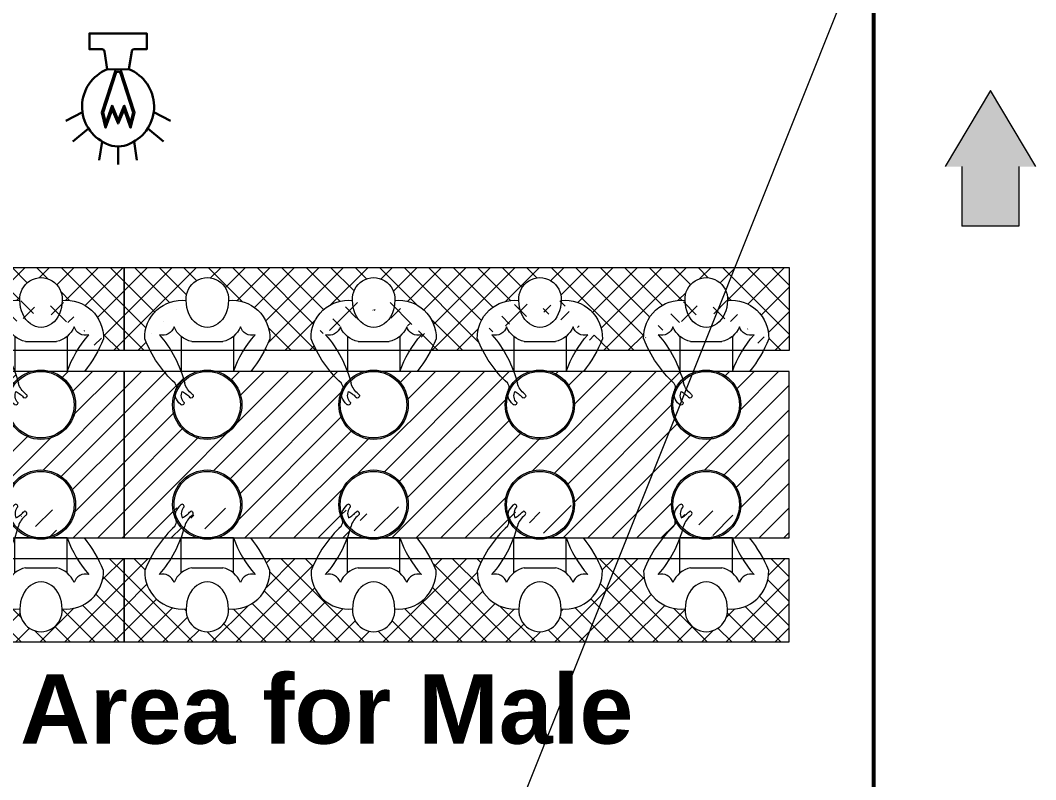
# Model space of a CAD drawing. Header units: inches. Extents: x -250485 to 735580, y -140410 to 288049.
# Drawn here: x 45566.1 to 45712.6, y 21509.1 to 21618.6 of the extents above; entities that cross this region are included whole.
import ezdxf

# ---------------------------------------------------------------- set-up
doc = ezdxf.new("R2010")
doc.units = ezdxf.units.IN
doc.header["$MEASUREMENT"] = 0
doc.header["$PDMODE"] = 35
doc.layers.get('0').update_dxf_attribs({"lineweight": 0})
doc.layers.get('Defpoints').update_dxf_attribs({"lineweight": 0})
for name, color, linetype, lineweight in [('Dim. Road', 7, 'Continuous', 0), ('Emergency Light', 251, 'Continuous', 15), ('evacuation plan', 162, 'Continuous', 13), ('Layer1', 134, 'Continuous', 0), ('MAN', 215, 'Continuous', 0), ('Table', 244, 'Continuous', 0), ('Text', 7, 'Continuous', 0), ('wall', 7, 'Continuous', 0)]:
    doc.layers.add(name, color=color, linetype=linetype, lineweight=lineweight)
doc.styles.add('REG', font='times.ttf')
doc.styles.get("Standard").update_dxf_attribs({"font": 'arialbd.ttf', "height": 24})
doc.dimstyles.new('Dim-Pres', dxfattribs={"dimtxt": 5.5, "dimasz": 2, "dimexe": 1.5, "dimexo": 1.5, "dimgap": 1, "dimtad": 3, "dimdec": 0, "dimzin": 3, "dimdsep": 46, "dimlunit": 4, "dimtxsty": 'REG', "dimblk": 'point', "dimcen": 2, "dimclrd": 256, "dimclre": 256, "dimclrt": 7, "dimadec": 0, "dimazin": 0, "dimtfac": 0.75, "dimtdec": 0, "dimtmove": 1, "dimatfit": 3, "dimldrblk": 'point', "dimfxl": 0, "dimtolj": 1, "dimtzin": 0, "dimlwd": -1, "dimlwe": -1, "dimarcsym": 1})

# ---------------------------------------------------------------- blocks, each defined once
blk = doc.blocks.new('A$C09397776')
at = {"layer": 'Dim. Road'}
h = blk.add_hatch(dxfattribs=at)
h.set_pattern_fill('ANSI37', color=256, scale=20, style=0)
h.set_pattern_definition([(315, (-26359.04783966094, -17857.67955498254), (-1.767766952966368, -1.767766952966368), []), (225, (-26359.04783966094, -17857.67955498254), (-1.767766952966368, 1.767766952966368), [])])
edge = h.paths.add_edge_path()
edge.add_ellipse((-15.61941888958608, 43.86728897911961), major_axis=(-3.824465016097743, -3.824465016097743), ratio=0.9999999999986215, start_angle=219.0824386951599, end_angle=316.9644912572138)
edge.add_ellipse((-4.798922951860731, 50.06321535939786), major_axis=(12.32887152460546, -12.32887152460546), ratio=0.9999999999997912, start_angle=246.4687264487281, end_angle=252.5456693068054)
edge.add_line((-20.25811776298724, 41.99999999999636), (-27.7754511202329, 41.99999999999636))
edge.add_ellipse((-43.23464593135212, 50.06321535939786), major_axis=(-12.32887152461352, -12.32887152461352), ratio=0.9999999999990136, start_angle=107.4543306931802, end_angle=113.5312735512598)
edge.add_ellipse((-32.38058111040664, 43.86728897911961), major_axis=(3.824465016097614, -3.824465016097614), ratio=0.9999999999989444, start_angle=43.03550874277702, end_angle=141.2748355398732)
edge.add_ellipse((-36.01663316393024, 49.47389356864732), major_axis=(2.159226453881532, -2.159226453881534), ratio=0.9999999999917561, start_angle=40.67287791700416, end_angle=229.2597297158363)
edge.add_ellipse((-39.61941888958609, 43.86728897911961), major_axis=(-3.824465016097743, -3.824465016097743), ratio=0.9999999999986215, start_angle=219.0824386951599, end_angle=316.9644912572138)
edge.add_ellipse((-28.79892295186073, 50.06321535939786), major_axis=(12.32887152460546, -12.32887152460546), ratio=0.9999999999997912, start_angle=246.4687264487281, end_angle=252.5456693068054)
edge.add_line((-44.25811776298724, 42), (-51.77545112022563, 42))
edge.add_ellipse((-67.23464593135213, 50.06321535939786), major_axis=(-12.32887152461352, -12.32887152461352), ratio=0.9999999999990136, start_angle=107.4543306931802, end_angle=113.5312735512598)
edge.add_ellipse((-56.38058111040664, 43.86728897911961), major_axis=(3.824465016097614, -3.824465016097614), ratio=0.9999999999989444, start_angle=43.03550874277702, end_angle=141.2748355398732)
edge.add_ellipse((-60.01663316393024, 49.47389356864732), major_axis=(2.159226453881532, -2.159226453881534), ratio=0.9999999999917561, start_angle=40.67287791700416, end_angle=229.2597297158363)
edge.add_ellipse((-63.61941888958606, 43.86728897911961), major_axis=(-3.824465016097743, -3.824465016097743), ratio=0.9999999999986215, start_angle=219.0824386951599, end_angle=316.9644912572138)
edge.add_ellipse((-52.79892295186072, 50.06321535939786), major_axis=(12.32887152460546, -12.32887152460546), ratio=0.9999999999997912, start_angle=246.4687264487281, end_angle=252.5456693068054)
edge.add_line((-68.2581177629836, 42), (-75.77545112022563, 42.00000000000364))
edge.add_ellipse((-91.23464593135213, 50.06321535939786), major_axis=(-12.32887152461352, -12.32887152461352), ratio=0.9999999999990136, start_angle=107.4543306931802, end_angle=113.5312735512598)
edge.add_ellipse((-80.38058111040664, 43.86728897911961), major_axis=(3.824465016097614, -3.824465016097614), ratio=0.9999999999989444, start_angle=43.03550874277702, end_angle=141.2748355398732)
edge.add_ellipse((-84.01663316393024, 49.47389356864732), major_axis=(2.159226453881532, -2.159226453881534), ratio=0.9999999999917561, start_angle=40.67287791700416, end_angle=229.2597297158363)
edge.add_ellipse((-87.61941888958609, 43.86728897911961), major_axis=(-3.824465016097743, -3.824465016097743), ratio=0.9999999999986215, start_angle=219.0824386951599, end_angle=316.9644912572138)
edge.add_ellipse((-76.79892295186073, 50.06321535939786), major_axis=(12.32887152460546, -12.32887152460546), ratio=0.9999999999997912, start_angle=246.4687264487281, end_angle=252.5456693068054)
edge.add_line((-92.25811776298359, 41.99999999999636), (-96, 42))
edge.add_line((-96, 42), (-96, 54))
edge.add_line((-96, 54), (0, 54))
edge.add_line((0, 54), (0, 42))
edge.add_line((0, 42), (-3.775451120229263, 42))
edge.add_ellipse((-19.23464593135213, 50.06321535939786), major_axis=(-12.32887152461352, -12.32887152461352), ratio=0.9999999999990136, start_angle=107.4543306931802, end_angle=113.5312735512598)
edge.add_ellipse((-8.380581110406638, 43.86728897911961), major_axis=(3.824465016097614, -3.824465016097614), ratio=0.9999999999989444, start_angle=43.03550874277702, end_angle=141.2748355398732)
edge.add_ellipse((-12.01663316393023, 49.47389356864732), major_axis=(2.159226453881532, -2.159226453881534), ratio=0.9999999999917561, start_angle=40.67287791700416, end_angle=229.2597297158363)
h = blk.add_hatch(dxfattribs=at)
h.set_pattern_fill('ANSI31', color=256, scale=20, style=0)
h.set_pattern_definition([(45, (-26359.04783966094, 17911.67955498254), (-1.767766952966368, 1.767766952966368), [])])
edge = h.paths.add_edge_path()
edge.add_arc((-36, 19.79418355154848), 4.794183551552123, -45.844183155410576, 4.348521542851813e-11, ccw=False)
edge.add_ellipse((-16.1398531349223, 20.95448711443896), major_axis=(-12.12609851485918, 12.12609851485918), ratio=0.9999999999986376, start_angle=60.55908460781412, end_angle=65.31754463694847)
edge.add_line((-32.2217875206661, 15.00000000000364), (-12, 15))
edge.add_arc((-12, 19.79418355155212), 4.794183551552123, 180, 270, ccw=False)
edge.add_arc((-12, 19.79418355155212), 4.794183551552123, 0, 180, ccw=False)
edge.add_arc((-12, 19.79418355154848), 4.794183551552123, -45.844183155410576, 4.348521542851813e-11, ccw=False)
edge.add_ellipse((7.860146865077696, 20.95448711443896), major_axis=(-12.12609851485918, 12.12609851485918), ratio=0.9999999999986376, start_angle=60.55908460781412, end_angle=65.31754463694847)
edge.add_line((-8.221787520666112, 15), (3.637978807091713e-12, 15))
edge.add_line((3.638e-12, 15), (0, 39))
edge.add_line((0, 39), (-8.221787520666112, 39))
edge.add_ellipse((7.860146865077696, 33.04551288556104), major_axis=(-12.12609851485918, -12.12609851485918), ratio=0.9999999999986376, start_angle=294.6824553630515, end_angle=298.6651490884914)
edge.add_arc((-12.00000000000364, 34.20581644845152), 5, 26.880474527127603, 47.101955678869786, ccw=False)
edge.add_ellipse((-6.496668456620682, 36.64882565799781), major_axis=(-0.7438983915988749, -0.7438983915988749), ratio=0.9999999999988024, start_angle=276.8864055725563, end_angle=321.7483321821769)
edge.add_ellipse((-9.267025563920466, 35.77560678690498), major_axis=(1.330345823937539, -1.330345823937539), ratio=0.9999999999972016, start_angle=61.27693460762458, end_angle=68.4798283636012, ccw=False)
edge.add_ellipse((-9.267025563920466, 35.77560678690498), major_axis=(1.330345823937539, -1.330345823937539), ratio=0.9999999999972016, start_angle=38.19428221332671, end_angle=61.27693460762455)
edge.add_arc((-12, 34.20581644844424), 5, 4.172306944383308e-11, 24.798073079931385, ccw=False)
edge.add_arc((-12, 34.20581644844788), 5, -180, 0, ccw=False)
edge.add_arc((-12, 34.20581644844788), 5, 106.496575116943, 180, ccw=False)
edge.add_line((-13.41979015140532, 39), (-15.77821247933389, 39))
edge.add_line((-15.77821247933389, 39), (-32.22178752066247, 38.99999999999636))
edge.add_ellipse((-16.1398531349223, 33.04551288556104), major_axis=(-12.12609851485918, -12.12609851485918), ratio=0.9999999999986376, start_angle=294.6824553630515, end_angle=298.6651490884914)
edge.add_arc((-36.00000000000364, 34.20581644845152), 5, 26.880474527127603, 47.101955678869786, ccw=False)
edge.add_ellipse((-30.49666845662069, 36.64882565799781), major_axis=(-0.7438983915988749, -0.7438983915988749), ratio=0.9999999999988024, start_angle=276.8864055725563, end_angle=321.7483321821769)
edge.add_ellipse((-33.26702556392047, 35.77560678690498), major_axis=(1.330345823937539, -1.330345823937539), ratio=0.9999999999972016, start_angle=61.27693460762458, end_angle=68.4798283636012, ccw=False)
edge.add_ellipse((-33.26702556392047, 35.77560678690498), major_axis=(1.330345823937539, -1.330345823937539), ratio=0.9999999999972016, start_angle=38.19428221332671, end_angle=61.27693460762455)
edge.add_arc((-36, 34.2058164484406), 5, 8.338929546880536e-11, 24.79807308034202, ccw=False)
edge.add_arc((-36, 34.20581644844788), 5, -180, 0, ccw=False)
edge.add_arc((-36, 34.20581644844788), 5, 106.496575116943, 180, ccw=False)
edge.add_line((-37.41979015140532, 39), (-39.7782124793339, 39))
edge.add_line((-39.7782124793339, 39), (-56.22178752066611, 39))
edge.add_ellipse((-40.1398531349223, 33.04551288556104), major_axis=(-12.12609851485918, -12.12609851485918), ratio=0.9999999999986376, start_angle=294.6824553630515, end_angle=298.6651490884914)
edge.add_arc((-60.00000000000365, 34.20581644845152), 5, 26.880474527127603, 47.101955678869786, ccw=False)
edge.add_ellipse((-54.49666845662068, 36.64882565799781), major_axis=(-0.7438983915988749, -0.7438983915988749), ratio=0.9999999999988024, start_angle=276.8864055725563, end_angle=321.7483321821769)
edge.add_ellipse((-57.26702556392047, 35.77560678690498), major_axis=(1.330345823937539, -1.330345823937539), ratio=0.9999999999972016, start_angle=61.27693460762458, end_angle=68.4798283636012, ccw=False)
edge.add_ellipse((-57.26702556392047, 35.77560678690498), major_axis=(1.330345823937539, -1.330345823937539), ratio=0.9999999999972016, start_angle=38.19428221332671, end_angle=61.27693460762455)
edge.add_arc((-60, 34.20581644844424), 5, 4.172306944383308e-11, 24.798073079745222, ccw=False)
edge.add_arc((-60, 34.20581644844788), 5, -180, 0, ccw=False)
edge.add_arc((-60, 34.20581644844788), 5, 106.496575116943, 180, ccw=False)
edge.add_line((-61.41979015140532, 39), (-63.77821247933389, 39))
edge.add_line((-63.77821247933389, 39), (-80.22178752066976, 39))
edge.add_ellipse((-64.13985313492229, 33.04551288556104), major_axis=(-12.12609851485918, -12.12609851485918), ratio=0.9999999999986376, start_angle=294.6824553630515, end_angle=298.6651490884914)
edge.add_arc((-84.00000000000364, 34.20581644845152), 5, 26.880474527127603, 47.101955678869786, ccw=False)
edge.add_ellipse((-78.49666845662068, 36.64882565799781), major_axis=(-0.7438983915988749, -0.7438983915988749), ratio=0.9999999999988024, start_angle=276.8864055725563, end_angle=321.7483321821769)
edge.add_ellipse((-81.26702556392046, 35.77560678690498), major_axis=(1.330345823937539, -1.330345823937539), ratio=0.9999999999972016, start_angle=61.27693460762458, end_angle=68.4798283636012, ccw=False)
edge.add_ellipse((-81.26702556392046, 35.77560678690498), major_axis=(1.330345823937539, -1.330345823937539), ratio=0.9999999999972016, start_angle=38.19428221332671, end_angle=61.27693460762455)
edge.add_arc((-84, 34.20581644845152), 5, -4.172306944383308e-11, 24.798073079893527, ccw=False)
edge.add_arc((-84, 34.20581644844788), 5, -180, 0, ccw=False)
edge.add_arc((-84, 34.20581644844788), 5, 106.496575116943, 180, ccw=False)
edge.add_line((-85.41979015140531, 39), (-87.77821247933387, 39))
edge.add_line((-87.77821247933387, 39), (-95.99999999999636, 39))
edge.add_line((-95.99999999999636, 39), (-95.99999999999636, 15))
edge.add_line((-95.99999999999636, 15), (-84, 15))
edge.add_arc((-84, 19.79418355155212), 4.794183551552123, 180, 270, ccw=False)
edge.add_arc((-84, 19.79418355155212), 4.794183551552123, 0, 180, ccw=False)
edge.add_arc((-84, 19.79418355154848), 4.794183551552123, -45.844183155410576, 4.348521542851813e-11, ccw=False)
edge.add_ellipse((-64.13985313492229, 20.95448711443896), major_axis=(-12.12609851485918, 12.12609851485918), ratio=0.9999999999986376, start_angle=60.55908460781412, end_angle=65.31754463694847)
edge.add_line((-80.22178752066611, 15), (-60, 15))
edge.add_arc((-60, 19.79418355155212), 4.794183551552123, 180, 270, ccw=False)
edge.add_arc((-60, 19.79418355155212), 4.794183551552123, 0, 180, ccw=False)
edge.add_arc((-60, 19.79418355154848), 4.794183551552123, -45.844183155410576, 4.348521542851813e-11, ccw=False)
edge.add_ellipse((-40.1398531349223, 20.95448711443896), major_axis=(-12.12609851485918, 12.12609851485918), ratio=0.9999999999986376, start_angle=60.55908460781412, end_angle=65.31754463694847)
edge.add_line((-56.22178752066611, 15), (-36, 15))
edge.add_arc((-36, 19.79418355155212), 4.794183551552123, 180, 270, ccw=False)
edge.add_arc((-36, 19.79418355155212), 4.794183551552123, 0, 180, ccw=False)
h = blk.add_hatch(color=256, dxfattribs=at)
edge = h.paths.add_edge_path(flags=16)
edge.add_arc((-84, 34.20581644844788), 4.794183551552123, 0, 360)
edge = h.paths.add_edge_path()
edge.add_arc((-84, 34.20581644844788), 5, 0, 360)
h = blk.add_hatch(color=256, dxfattribs=at)
edge = h.paths.add_edge_path(flags=16)
edge.add_arc((-60, 34.20581644844788), 4.794183551552123, 0, 360)
edge = h.paths.add_edge_path()
edge.add_arc((-60, 34.20581644844788), 5, 0, 360)
h = blk.add_hatch(color=256, dxfattribs=at)
edge = h.paths.add_edge_path(flags=16)
edge.add_arc((-36, 34.20581644844788), 4.794183551552123, 0, 360)
edge = h.paths.add_edge_path()
edge.add_arc((-36, 34.20581644844788), 5, 0, 360)
h = blk.add_hatch(color=256, dxfattribs=at)
edge = h.paths.add_edge_path(flags=16)
edge.add_arc((-12, 34.20581644844788), 4.794183551552123, 0, 360)
edge = h.paths.add_edge_path()
edge.add_arc((-12, 34.20581644844788), 5, 0, 360)
h = blk.add_hatch(color=256, dxfattribs=at)
edge = h.paths.add_edge_path(flags=16)
edge.add_arc((-84, 19.79418355155212), 4.794183551552123, 0, 360)
edge = h.paths.add_edge_path()
edge.add_arc((-84, 19.79418355155212), 5, 0, 360)
h = blk.add_hatch(color=256, dxfattribs=at)
edge = h.paths.add_edge_path(flags=16)
edge.add_arc((-60, 19.79418355155212), 4.794183551552123, 0, 360)
edge = h.paths.add_edge_path()
edge.add_arc((-60, 19.79418355155212), 5, 0, 360)
h = blk.add_hatch(color=256, dxfattribs=at)
edge = h.paths.add_edge_path(flags=16)
edge.add_arc((-36, 19.79418355155212), 4.794183551552123, 0, 360)
edge = h.paths.add_edge_path()
edge.add_arc((-36, 19.79418355155212), 5, 0, 360)
h = blk.add_hatch(color=256, dxfattribs=at)
edge = h.paths.add_edge_path(flags=16)
edge.add_arc((-12, 19.79418355155212), 4.794183551552123, 0, 360)
edge = h.paths.add_edge_path()
edge.add_arc((-12, 19.79418355155212), 5, 0, 360)
h = blk.add_hatch(dxfattribs=at)
h.set_pattern_fill('ANSI37', color=256, scale=20, style=0)
h.set_pattern_definition([(45, (-26359.04783966094, 17911.67955498254), (-1.767766952966368, 1.767766952966368), []), (135, (-26359.04783966094, 17911.67955498254), (-1.767766952966368, -1.767766952966368), [])])
edge = h.paths.add_edge_path()
edge.add_ellipse((-15.61941888958608, 10.13271102088038), major_axis=(-3.824465016097743, 3.824465016097743), ratio=0.9999999999986215, start_angle=43.03550874278619, end_angle=140.9175613048401, ccw=False)
edge.add_ellipse((-4.798922951860731, 3.936784640602127), major_axis=(12.32887152460546, 12.32887152460546), ratio=0.9999999999997912, start_angle=107.4543306931946, end_angle=113.53127355127191, ccw=False)
edge.add_line((-20.25811776298724, 12.00000000000364), (-27.7754511202329, 12.00000000000364))
edge.add_ellipse((-43.23464593135212, 3.936784640602127), major_axis=(-12.32887152461352, 12.32887152461352), ratio=0.9999999999990136, start_angle=246.4687264487402, end_angle=252.5456693068198, ccw=False)
edge.add_ellipse((-32.38058111040664, 10.13271102088038), major_axis=(3.824465016097614, 3.824465016097614), ratio=0.9999999999989444, start_angle=218.7251644601268, end_angle=316.96449125722296, ccw=False)
edge.add_ellipse((-36.01663316393024, 4.526106431352672), major_axis=(2.159226453881532, 2.159226453881534), ratio=0.9999999999917561, start_angle=130.7402702841637, end_angle=319.32712208299586, ccw=False)
edge.add_ellipse((-39.61941888958609, 10.13271102088038), major_axis=(-3.824465016097743, 3.824465016097743), ratio=0.9999999999986215, start_angle=43.03550874278619, end_angle=140.9175613048401, ccw=False)
edge.add_ellipse((-28.79892295186073, 3.936784640602127), major_axis=(12.32887152460546, 12.32887152460546), ratio=0.9999999999997912, start_angle=107.4543306931946, end_angle=113.53127355127191, ccw=False)
edge.add_line((-44.25811776298724, 12), (-51.77545112022563, 12))
edge.add_ellipse((-67.23464593135213, 3.936784640602127), major_axis=(-12.32887152461352, 12.32887152461352), ratio=0.9999999999990136, start_angle=246.4687264487402, end_angle=252.5456693068198, ccw=False)
edge.add_ellipse((-56.38058111040664, 10.13271102088038), major_axis=(3.824465016097614, 3.824465016097614), ratio=0.9999999999989444, start_angle=218.7251644601268, end_angle=316.96449125722296, ccw=False)
edge.add_ellipse((-60.01663316393024, 4.526106431352672), major_axis=(2.159226453881532, 2.159226453881534), ratio=0.9999999999917561, start_angle=130.7402702841637, end_angle=319.32712208299586, ccw=False)
edge.add_ellipse((-63.61941888958606, 10.13271102088038), major_axis=(-3.824465016097743, 3.824465016097743), ratio=0.9999999999986215, start_angle=43.03550874278619, end_angle=140.9175613048401, ccw=False)
edge.add_ellipse((-52.79892295186072, 3.936784640602127), major_axis=(12.32887152460546, 12.32887152460546), ratio=0.9999999999997912, start_angle=107.4543306931946, end_angle=113.53127355127191, ccw=False)
edge.add_line((-68.2581177629836, 12), (-75.77545112022563, 11.99999999999636))
edge.add_ellipse((-91.23464593135213, 3.936784640602127), major_axis=(-12.32887152461352, 12.32887152461352), ratio=0.9999999999990136, start_angle=246.4687264487402, end_angle=252.5456693068198, ccw=False)
edge.add_ellipse((-80.38058111040664, 10.13271102088038), major_axis=(3.824465016097614, 3.824465016097614), ratio=0.9999999999989444, start_angle=218.7251644601268, end_angle=316.96449125722296, ccw=False)
edge.add_ellipse((-84.01663316393024, 4.526106431352672), major_axis=(2.159226453881532, 2.159226453881534), ratio=0.9999999999917561, start_angle=130.7402702841637, end_angle=319.32712208299586, ccw=False)
edge.add_ellipse((-87.61941888958609, 10.13271102088038), major_axis=(-3.824465016097743, 3.824465016097743), ratio=0.9999999999986215, start_angle=43.03550874278619, end_angle=140.9175613048401, ccw=False)
edge.add_ellipse((-76.79892295186073, 3.936784640602127), major_axis=(12.32887152460546, 12.32887152460546), ratio=0.9999999999997912, start_angle=107.4543306931946, end_angle=113.53127355127191, ccw=False)
edge.add_line((-92.25811776298359, 12.00000000000364), (-96, 12))
edge.add_line((-96, 12), (-96, 0))
edge.add_line((-96, 0), (0, 0))
edge.add_line((0, 0), (0, 12))
edge.add_line((0, 12), (-3.775451120229263, 12))
edge.add_ellipse((-19.23464593135213, 3.936784640602127), major_axis=(-12.32887152461352, 12.32887152461352), ratio=0.9999999999990136, start_angle=246.4687264487402, end_angle=252.5456693068198, ccw=False)
edge.add_ellipse((-8.380581110406638, 10.13271102088038), major_axis=(3.824465016097614, 3.824465016097614), ratio=0.9999999999989444, start_angle=218.7251644601268, end_angle=316.96449125722296, ccw=False)
edge.add_ellipse((-12.01663316393023, 4.526106431352672), major_axis=(2.159226453881532, 2.159226453881534), ratio=0.9999999999917561, start_angle=130.7402702841637, end_angle=319.32712208299586, ccw=False)
for centre, radius in [((-84, 34.20581644844788), 5), ((-84, 34.20581644844788), 4.794183551552123), ((-60, 34.20581644844788), 5), ((-60, 34.20581644844788), 4.794183551552123), ((-36, 34.20581644844788), 5), ((-36, 34.20581644844788), 4.794183551552123), ((-12, 34.20581644844788), 5), ((-12, 34.20581644844788), 4.794183551552123), ((-84, 19.79418355155212), 5), ((-84, 19.79418355155212), 4.794183551552123), ((-60, 19.79418355155212), 5), ((-60, 19.79418355155212), 4.794183551552123), ((-36, 19.79418355155212), 5), ((-36, 19.79418355155212), 4.794183551552123), ((-12, 19.79418355155212), 5), ((-12, 19.79418355155212), 4.794183551552123)]:
    blk.add_circle(centre, radius, dxfattribs=at)
at = {"layer": 'MAN'}
for p, q in [((-87.77821247933387, 44.05974658159538), (-87.77821247933387, 39)), ((-80.22178752066611, 44.05974658159538), (-80.22178752066611, 39)), ((-63.77821247933389, 44.05974658159538), (-63.77821247933389, 39)), ((-56.22178752066611, 44.05974658159538), (-56.22178752066611, 39)), ((-39.7782124793339, 44.05974658159538), (-39.7782124793339, 39)), ((-32.2217875206661, 44.05974658159538), (-32.2217875206661, 39)), ((-15.77821247933389, 44.05974658159538), (-15.77821247933389, 39)), ((-8.221787520666112, 44.05974658159538), (-8.221787520666112, 39)), ((-81.75959284828058, 43.30194720692086), (-86.24040715171942, 43.30194720692086)), ((-57.75959284828059, 43.30194720692086), (-62.24040715171941, 43.30194720692086)), ((-33.75959284828059, 43.30194720692086), (-38.24040715171941, 43.30194720692086)), ((-9.75959284828059, 43.30194720692086), (-14.24040715171941, 43.30194720692086)), ((-87.77821247933387, 39), (-80.22178752066611, 39)), ((-63.77821247933389, 39), (-56.22178752066611, 39)), ((-39.7782124793339, 39), (-32.2217875206661, 39)), ((-15.77821247933389, 39), (-8.221787520666112, 39)), ((-87.77821247933387, 15), (-80.22178752066611, 15)), ((-87.77821247933387, 9.940253418404607), (-87.77821247933387, 15)), ((-80.22178752066611, 9.940253418404607), (-80.22178752066611, 15)), ((-63.77821247933389, 15), (-56.22178752066611, 15)), ((-63.77821247933389, 9.940253418404607), (-63.77821247933389, 15)), ((-56.22178752066611, 9.940253418404607), (-56.22178752066611, 15)), ((-39.7782124793339, 15), (-32.2217875206661, 15)), ((-39.7782124793339, 9.940253418404607), (-39.7782124793339, 15)), ((-32.2217875206661, 9.940253418404607), (-32.2217875206661, 15)), ((-15.77821247933389, 15), (-8.221787520666112, 15)), ((-15.77821247933389, 9.940253418404607), (-15.77821247933389, 15)), ((-8.221787520666112, 9.940253418404607), (-8.221787520666112, 15)), ((-81.75959284828058, 10.69805279307911), (-86.24040715171942, 10.69805279307911)), ((-57.75959284828059, 10.69805279307911), (-62.24040715171941, 10.69805279307911)), ((-33.75959284828059, 10.69805279307911), (-38.24040715171941, 10.69805279307911)), ((-9.75959284828059, 10.69805279307911), (-14.24040715171941, 10.69805279307911))]:
    blk.add_line(p, q, dxfattribs=at)
for centre, major_axis, ratio, start_param, end_param in [((-84.01663316393024, 49.47389356864732), (2.15922645388153, -2.159226453881533), 0.9999999999917561, 0.7098756359134156, 4.00133712577363), ((-60.01663316393024, 49.47389356864732), (2.15922645388153, -2.159226453881533), 0.9999999999917561, 0.7098756359134156, 4.00133712577363), ((-36.01663316393024, 49.47389356864732), (2.15922645388153, -2.159226453881533), 0.9999999999917561, 0.7098756359134156, 4.00133712577363), ((-12.01663316393023, 49.47389356864732), (2.15922645388153, -2.159226453881533), 0.9999999999917561, 0.7098756359134156, 4.00133712577363), ((-87.61941888958609, 43.86728897911961), (-3.824465016097741, -3.824465016097741), 0.9999999999986215, 3.82370988852917, 5.532073984347159), ((-84.01678444161006, 49.19978755310149), (-2.460781e-10, -3.839603214756357), 0.7931162535893208, 4.700072118910248, 7.865365617337269), ((-80.38058111040664, 43.86728897911961), (3.824465016097614, -3.824465016097614), 0.9999999999989444, 0.7511113228322648, 2.465711030384287), ((-63.61941888958606, 43.86728897911961), (-3.824465016097741, -3.824465016097741), 0.9999999999986215, 3.82370988852917, 5.532073984347159), ((-60.01678444161007, 49.19978755310149), (-2.460781e-10, -3.839603214756357), 0.7931162535893208, 4.700072118910248, 7.865365617337269), ((-56.38058111040664, 43.86728897911961), (3.824465016097614, -3.824465016097614), 0.9999999999989444, 0.7511113228322648, 2.465711030384287), ((-39.61941888958609, 43.86728897911961), (-3.824465016097741, -3.824465016097741), 0.9999999999986215, 3.82370988852917, 5.532073984347159), ((-36.01678444161007, 49.19978755310149), (-2.460781e-10, -3.839603214756357), 0.7931162535893208, 4.700072118910248, 7.865365617337269), ((-32.38058111040664, 43.86728897911961), (3.824465016097614, -3.824465016097614), 0.9999999999989444, 0.7511113228322648, 2.465711030384287), ((-15.61941888958608, 43.86728897911961), (-3.824465016097741, -3.824465016097741), 0.9999999999986215, 3.82370988852917, 5.532073984347159), ((-12.01678444161007, 49.19978755310149), (-2.460781e-10, -3.839603214756357), 0.7931162535893208, 4.700072118910248, 7.865365617337269), ((-8.380581110406638, 43.86728897911961), (3.824465016097614, -3.824465016097614), 0.9999999999989444, 0.7511113228322648, 2.465711030384287), ((-90.43831999483885, 45.94099681316585), (1.216868306365284, -1.216868306365284), 0.99999999999584, -1.062111035292164, 0.4917908428321436), ((-85.46401368719306, 46.81672256047749), (2.545234036165962, -2.545234036165965), 0.999999999999228, 4.318577236473752, 5.28038408717659), ((-82.53598631280694, 46.81672256047749), (-2.545234036170148, -2.545234036170147), 0.999999999998359, 1.00280122000317, 1.964608070705908), ((-77.5616800051612, 45.94099681316585), (-1.216868306366321, -1.21686830636632), 0.9999999999941036, 5.791394464346718, 7.345296342472488), ((-66.43831999483882, 45.94099681316585), (1.216868306365284, -1.216868306365284), 0.99999999999584, -1.062111035292164, 0.4917908428321436), ((-61.46401368719306, 46.81672256047749), (2.545234036165962, -2.545234036165965), 0.999999999999228, 4.318577236473752, 5.28038408717659), ((-58.53598631280693, 46.81672256047749), (-2.545234036170148, -2.545234036170147), 0.999999999998359, 1.00280122000317, 1.964608070705908), ((-53.56168000516118, 45.94099681316585), (-1.216868306366321, -1.21686830636632), 0.9999999999941036, 5.791394464346718, 7.345296342472488), ((-42.43831999483882, 45.94099681316585), (1.216868306365284, -1.216868306365284), 0.99999999999584, -1.062111035292164, 0.4917908428321436), ((-37.46401368719308, 46.81672256047749), (2.545234036165962, -2.545234036165965), 0.999999999999228, 4.318577236473752, 5.28038408717659), ((-34.53598631280693, 46.81672256047749), (-2.545234036170148, -2.545234036170147), 0.999999999998359, 1.00280122000317, 1.964608070705908), ((-29.56168000516118, 45.94099681316585), (-1.216868306366321, -1.21686830636632), 0.9999999999941036, 5.791394464346718, 7.345296342472488), ((-18.43831999483882, 45.94099681316585), (1.216868306365284, -1.216868306365284), 0.99999999999584, -1.062111035292164, 0.4917908428321436), ((-13.46401368719307, 46.81672256047749), (2.545234036165962, -2.545234036165965), 0.999999999999228, 4.318577236473752, 5.28038408717659), ((-10.53598631280692, 46.81672256047749), (-2.545234036170148, -2.545234036170147), 0.999999999998359, 1.00280122000317, 1.964608070705908), ((-5.561680005161178, 45.94099681316585), (-1.216868306366321, -1.21686830636632), 0.9999999999941036, 5.791394464346718, 7.345296342472488), ((-103.8601468650777, 33.04551288556104), (-12.12609851483751, -12.12609851483751), 0.9999999999960375, 2.710802540023896, 3.070957055298916), ((-64.13985313492229, 33.04551288556104), (-12.12609851485918, -12.12609851485918), 0.9999999999986376, 4.78302457867471, 5.24718850105421), ((-79.86014686507768, 33.04551288556104), (-12.12609851483751, -12.12609851483751), 0.9999999999960375, 2.710802540023896, 3.070957055298916), ((-40.1398531349223, 33.04551288556104), (-12.12609851485918, -12.12609851485918), 0.9999999999986376, 4.78302457867471, 5.24718850105421), ((-55.8601468650777, 33.04551288556104), (-12.12609851483751, -12.12609851483751), 0.9999999999960375, 2.710802540023896, 3.070957055298916), ((-16.1398531349223, 33.04551288556104), (-12.12609851485918, -12.12609851485918), 0.9999999999986376, 4.78302457867471, 5.24718850105421), ((-31.8601468650777, 33.04551288556104), (-12.12609851483751, -12.12609851483751), 0.9999999999960375, 2.710802540023896, 3.070957055298916), ((7.860146865077696, 33.04551288556104), (-12.12609851485918, -12.12609851485918), 0.9999999999986376, 4.78302457867471, 5.24718850105421), ((-76.79892295186073, 50.06321535939786), (12.32887152460546, -12.32887152460546), 0.9999999999997912, 4.301690779727536, 4.614373847963705), ((-91.23464593135213, 50.06321535939786), (-12.32887152461352, -12.32887152461352), 0.9999999999990136, 1.534760500018854, 1.98149452745184), ((-52.79892295186072, 50.06321535939786), (12.32887152460546, -12.32887152460546), 0.9999999999997912, 4.301690779727536, 4.614373847963705), ((-67.23464593135213, 50.06321535939786), (-12.32887152461352, -12.32887152461352), 0.9999999999990136, 1.534760500018854, 1.98149452745184), ((-28.79892295186073, 50.06321535939786), (12.32887152460546, -12.32887152460546), 0.9999999999997912, 4.301690779727536, 4.614373847963705), ((-43.23464593135212, 50.06321535939786), (-12.32887152461352, -12.32887152461352), 0.9999999999990136, 1.534760500018854, 1.98149452745184), ((-4.798922951860731, 50.06321535939786), (12.32887152460546, -12.32887152460546), 0.9999999999997912, 4.301690779727536, 4.614373847963705), ((-19.23464593135213, 50.06321535939786), (-12.32887152461352, -12.32887152461352), 0.9999999999990136, 1.534760500018854, 1.98149452745184), ((-83.71317556142094, 38.18560233010066), (-2.185140766258919, -2.185140766258919), 0.9999999999976662, 1.445299878237973, 2.064919847453758), ((-78.49666845662068, 36.64882565799781), (-0.7438983915988749, -0.7438983915988749), 0.9999999999988028, 4.832579431253485, 5.61556775937942), ((-59.71317556142094, 38.18560233010066), (-2.185140766258919, -2.185140766258919), 0.9999999999976662, 1.445299878237973, 2.064919847453758), ((-54.49666845662068, 36.64882565799781), (-0.7438983915988749, -0.7438983915988749), 0.9999999999988028, 4.832579431253485, 5.61556775937942), ((-35.71317556142094, 38.18560233010066), (-2.185140766258919, -2.185140766258919), 0.9999999999976662, 1.445299878237973, 2.064919847453758), ((-30.49666845662069, 36.64882565799781), (-0.7438983915988749, -0.7438983915988749), 0.9999999999988028, 4.832579431253485, 5.61556775937942), ((-11.71317556142094, 38.18560233010066), (-2.185140766258919, -2.185140766258919), 0.9999999999976662, 1.445299878237973, 2.064919847453758), ((-6.496668456620682, 36.64882565799781), (-0.7438983915988749, -0.7438983915988749), 0.9999999999988028, 4.832579431253485, 5.61556775937942), ((-81.65850687466809, 35.47823528223671), (0.2195165363992076, -0.2195165363992076), 0.9999999999610376, 2.898489726672042, 5.711491438754848), ((-78.01472012146041, 31.91990000933583), (-3.420265618151357, -3.420265618151357), 0.9999999999731478, 4.442781796796676, 4.759624155095273), ((-81.69742915581809, 35.5134575780321), (-1.014736198393022, -1.014736198393021), 0.9999999999998513, 1.590736801762734, 2.79843265672292), ((-81.26702556392046, 35.77560678690498), (1.330345823937539, -1.330345823937539), 0.9999999999972018, -0.1298370857074547, 1.195198476145442), ((-57.65850687466809, 35.47823528223671), (0.2195165363992076, -0.2195165363992076), 0.9999999999610376, 2.898489726672042, 5.711491438754848), ((-54.0147201214604, 31.91990000933583), (-3.420265618151357, -3.420265618151357), 0.9999999999731478, 4.442781796796676, 4.759624155095273), ((-57.6974291558181, 35.5134575780321), (-1.014736198393022, -1.014736198393021), 0.9999999999998513, 1.590736801762734, 2.79843265672292), ((-57.26702556392047, 35.77560678690498), (1.330345823937539, -1.330345823937539), 0.9999999999972018, -0.1298370857074547, 1.195198476145442), ((-33.65850687466808, 35.47823528223671), (0.2195165363992076, -0.2195165363992076), 0.9999999999610376, 2.898489726672042, 5.711491438754848), ((-30.01472012146042, 31.91990000933583), (-3.420265618151357, -3.420265618151357), 0.9999999999731478, 4.442781796796676, 4.759624155095273), ((-33.6974291558181, 35.5134575780321), (-1.014736198393022, -1.014736198393021), 0.9999999999998513, 1.590736801762734, 2.79843265672292), ((-33.26702556392047, 35.77560678690498), (1.330345823937539, -1.330345823937539), 0.9999999999972018, -0.1298370857074547, 1.195198476145442), ((-9.658506874668092, 35.47823528223671), (0.2195165363992076, -0.2195165363992076), 0.9999999999610376, 2.898489726672042, 5.711491438754848), ((-6.014720121460411, 31.91990000933583), (-3.420265618151357, -3.420265618151357), 0.9999999999731478, 4.442781796796676, 4.759624155095273), ((-9.6974291558181, 35.5134575780321), (-1.014736198393022, -1.014736198393021), 0.9999999999998513, 1.590736801762734, 2.79843265672292), ((-9.267025563920466, 35.77560678690498), (1.330345823937539, -1.330345823937539), 0.9999999999972018, -0.1298370857074547, 1.195198476145442), ((-80.36712694317613, 34.4577181351633), (-0.2134425236574978, -0.2134425236574978), 0.9999999999887323, 5.292819159547268, 8.027029384682264), ((-56.36712694317612, 34.4577181351633), (-0.2134425236574978, -0.2134425236574978), 0.9999999999887323, 5.292819159547268, 8.027029384682264), ((-32.36712694317612, 34.4577181351633), (-0.2134425236574978, -0.2134425236574978), 0.9999999999887323, 5.292819159547268, 8.027029384682264), ((-8.367126943176117, 34.4577181351633), (-0.2134425236574978, -0.2134425236574978), 0.9999999999887323, 5.292819159547268, 8.027029384682264)]:
    blk.add_ellipse(centre, major_axis=major_axis, ratio=ratio, start_param=start_param, end_param=end_param, dxfattribs=at)
at = {"layer": 'MAN', "extrusion": (0, 0, -1)}
for centre, major_axis, ratio, start_param, end_param in [((-80.36712694317613, 19.54228186483669), (-0.2134425236574978, 0.2134425236574978), 0.9999999999887323, 5.292819159547268, 8.027029384682264), ((-81.69742915581809, 18.4865424219679), (-1.014736198393022, 1.014736198393021), 0.9999999999998513, 1.590736801762734, 2.79843265672292), ((-81.26702556392046, 18.22439321309502), (1.330345823937539, 1.330345823937539), 0.9999999999972018, -0.1298370857074547, 1.195198476145442), ((-56.36712694317612, 19.54228186483669), (-0.2134425236574978, 0.2134425236574978), 0.9999999999887323, 5.292819159547268, 8.027029384682264), ((-57.6974291558181, 18.4865424219679), (-1.014736198393022, 1.014736198393021), 0.9999999999998513, 1.590736801762734, 2.79843265672292), ((-57.26702556392047, 18.22439321309502), (1.330345823937539, 1.330345823937539), 0.9999999999972018, -0.1298370857074547, 1.195198476145442), ((-32.36712694317612, 19.54228186483669), (-0.2134425236574978, 0.2134425236574978), 0.9999999999887323, 5.292819159547268, 8.027029384682264), ((-33.6974291558181, 18.4865424219679), (-1.014736198393022, 1.014736198393021), 0.9999999999998513, 1.590736801762734, 2.79843265672292), ((-33.26702556392047, 18.22439321309502), (1.330345823937539, 1.330345823937539), 0.9999999999972018, -0.1298370857074547, 1.195198476145442), ((-8.367126943176117, 19.54228186483669), (-0.2134425236574978, 0.2134425236574978), 0.9999999999887323, 5.292819159547268, 8.027029384682264), ((-9.6974291558181, 18.4865424219679), (-1.014736198393022, 1.014736198393021), 0.9999999999998513, 1.590736801762734, 2.79843265672292), ((-9.267025563920466, 18.22439321309502), (1.330345823937539, 1.330345823937539), 0.9999999999972018, -0.1298370857074547, 1.195198476145442), ((-81.65850687466809, 18.52176471776328), (0.2195165363992076, 0.2195165363992076), 0.9999999999610376, 2.898489726672042, 5.711491438754848), ((-83.71317556142094, 15.81439766989933), (-2.185140766258919, 2.185140766258919), 0.9999999999976662, 1.445299878237973, 2.064919847453758), ((-78.01472012146041, 22.08009999066417), (-3.420265618151357, 3.420265618151357), 0.9999999999731478, 4.442781796796676, 4.759624155095273), ((-57.65850687466809, 18.52176471776328), (0.2195165363992076, 0.2195165363992076), 0.9999999999610376, 2.898489726672042, 5.711491438754848), ((-59.71317556142094, 15.81439766989933), (-2.185140766258919, 2.185140766258919), 0.9999999999976662, 1.445299878237973, 2.064919847453758), ((-54.0147201214604, 22.08009999066417), (-3.420265618151357, 3.420265618151357), 0.9999999999731478, 4.442781796796676, 4.759624155095273), ((-33.65850687466808, 18.52176471776328), (0.2195165363992076, 0.2195165363992076), 0.9999999999610376, 2.898489726672042, 5.711491438754848), ((-35.71317556142094, 15.81439766989933), (-2.185140766258919, 2.185140766258919), 0.9999999999976662, 1.445299878237973, 2.064919847453758), ((-30.01472012146042, 22.08009999066417), (-3.420265618151357, 3.420265618151357), 0.9999999999731478, 4.442781796796676, 4.759624155095273), ((-9.658506874668092, 18.52176471776328), (0.2195165363992076, 0.2195165363992076), 0.9999999999610376, 2.898489726672042, 5.711491438754848), ((-11.71317556142094, 15.81439766989933), (-2.185140766258919, 2.185140766258919), 0.9999999999976662, 1.445299878237973, 2.064919847453758), ((-6.014720121460411, 22.08009999066417), (-3.420265618151357, 3.420265618151357), 0.9999999999731478, 4.442781796796676, 4.759624155095273), ((-64.13985313492229, 20.95448711443896), (-12.12609851485918, 12.12609851485918), 0.9999999999986376, 4.78302457867471, 5.24718850105421), ((-78.49666845662068, 17.35117434200219), (-0.7438983915988749, 0.7438983915988749), 0.9999999999988028, 4.832579431253485, 5.61556775937942), ((-40.1398531349223, 20.95448711443896), (-12.12609851485918, 12.12609851485918), 0.9999999999986376, 4.78302457867471, 5.24718850105421), ((-54.49666845662068, 17.35117434200219), (-0.7438983915988749, 0.7438983915988749), 0.9999999999988028, 4.832579431253485, 5.61556775937942), ((-16.1398531349223, 20.95448711443896), (-12.12609851485918, 12.12609851485918), 0.9999999999986376, 4.78302457867471, 5.24718850105421), ((-30.49666845662069, 17.35117434200219), (-0.7438983915988749, 0.7438983915988749), 0.9999999999988028, 4.832579431253485, 5.61556775937942), ((7.860146865077696, 20.95448711443896), (-12.12609851485918, 12.12609851485918), 0.9999999999986376, 4.78302457867471, 5.24718850105421), ((-6.496668456620682, 17.35117434200219), (-0.7438983915988749, 0.7438983915988749), 0.9999999999988028, 4.832579431253485, 5.61556775937942), ((-103.8601468650777, 20.95448711443896), (-12.12609851483751, 12.12609851483751), 0.9999999999960375, 2.710802540023896, 3.070957055298916), ((-79.86014686507768, 20.95448711443896), (-12.12609851483751, 12.12609851483751), 0.9999999999960375, 2.710802540023896, 3.070957055298916), ((-55.8601468650777, 20.95448711443896), (-12.12609851483751, 12.12609851483751), 0.9999999999960375, 2.710802540023896, 3.070957055298916), ((-31.8601468650777, 20.95448711443896), (-12.12609851483751, 12.12609851483751), 0.9999999999960375, 2.710802540023896, 3.070957055298916), ((-87.61941888958609, 10.13271102088038), (-3.824465016097741, 3.824465016097741), 0.9999999999986215, 3.82370988852917, 5.532073984347159), ((-85.46401368719306, 7.183277439522498), (2.545234036165962, 2.545234036165965), 0.999999999999228, 4.318577236473752, 5.28038408717659), ((-82.53598631280694, 7.183277439522498), (-2.545234036170148, 2.545234036170147), 0.999999999998359, 1.00280122000317, 1.964608070705908), ((-80.38058111040664, 10.13271102088038), (3.824465016097614, 3.824465016097614), 0.9999999999989444, 0.7511113228322648, 2.465711030384287), ((-63.61941888958606, 10.13271102088038), (-3.824465016097741, 3.824465016097741), 0.9999999999986215, 3.82370988852917, 5.532073984347159), ((-61.46401368719306, 7.183277439522498), (2.545234036165962, 2.545234036165965), 0.999999999999228, 4.318577236473752, 5.28038408717659), ((-58.53598631280693, 7.183277439522498), (-2.545234036170148, 2.545234036170147), 0.999999999998359, 1.00280122000317, 1.964608070705908), ((-56.38058111040664, 10.13271102088038), (3.824465016097614, 3.824465016097614), 0.9999999999989444, 0.7511113228322648, 2.465711030384287), ((-39.61941888958609, 10.13271102088038), (-3.824465016097741, 3.824465016097741), 0.9999999999986215, 3.82370988852917, 5.532073984347159), ((-37.46401368719308, 7.183277439522498), (2.545234036165962, 2.545234036165965), 0.999999999999228, 4.318577236473752, 5.28038408717659), ((-34.53598631280693, 7.183277439522498), (-2.545234036170148, 2.545234036170147), 0.999999999998359, 1.00280122000317, 1.964608070705908), ((-32.38058111040664, 10.13271102088038), (3.824465016097614, 3.824465016097614), 0.9999999999989444, 0.7511113228322648, 2.465711030384287), ((-15.61941888958608, 10.13271102088038), (-3.824465016097741, 3.824465016097741), 0.9999999999986215, 3.82370988852917, 5.532073984347159), ((-13.46401368719307, 7.183277439522498), (2.545234036165962, 2.545234036165965), 0.999999999999228, 4.318577236473752, 5.28038408717659), ((-10.53598631280692, 7.183277439522498), (-2.545234036170148, 2.545234036170147), 0.999999999998359, 1.00280122000317, 1.964608070705908), ((-8.380581110406638, 10.13271102088038), (3.824465016097614, 3.824465016097614), 0.9999999999989444, 0.7511113228322648, 2.465711030384287), ((-90.43831999483885, 8.059003186834161), (1.216868306365284, 1.216868306365284), 0.99999999999584, -1.062111035292164, 0.4917908428321436), ((-84.01678444161006, 4.800212446898513), (-2.460781e-10, 3.839603214756357), 0.7931162535893208, 4.700072118910248, 7.865365617337269), ((-77.5616800051612, 8.059003186834161), (-1.216868306366321, 1.21686830636632), 0.9999999999941036, 5.791394464346718, 7.345296342472488), ((-66.43831999483882, 8.059003186834161), (1.216868306365284, 1.216868306365284), 0.99999999999584, -1.062111035292164, 0.4917908428321436), ((-60.01678444161007, 4.800212446898513), (-2.460781e-10, 3.839603214756357), 0.7931162535893208, 4.700072118910248, 7.865365617337269), ((-53.56168000516118, 8.059003186834161), (-1.216868306366321, 1.21686830636632), 0.9999999999941036, 5.791394464346718, 7.345296342472488), ((-42.43831999483882, 8.059003186834161), (1.216868306365284, 1.216868306365284), 0.99999999999584, -1.062111035292164, 0.4917908428321436), ((-36.01678444161007, 4.800212446898513), (-2.460781e-10, 3.839603214756357), 0.7931162535893208, 4.700072118910248, 7.865365617337269), ((-29.56168000516118, 8.059003186834161), (-1.216868306366321, 1.21686830636632), 0.9999999999941036, 5.791394464346718, 7.345296342472488), ((-18.43831999483882, 8.059003186834161), (1.216868306365284, 1.216868306365284), 0.99999999999584, -1.062111035292164, 0.4917908428321436), ((-12.01678444161007, 4.800212446898513), (-2.460781e-10, 3.839603214756357), 0.7931162535893208, 4.700072118910248, 7.865365617337269), ((-5.561680005161178, 8.059003186834161), (-1.216868306366321, 1.21686830636632), 0.9999999999941036, 5.791394464346718, 7.345296342472488), ((-84.01663316393024, 4.526106431352672), (2.15922645388153, 2.159226453881533), 0.9999999999917561, 0.7098756359134156, 4.00133712577363), ((-60.01663316393024, 4.526106431352672), (2.15922645388153, 2.159226453881533), 0.9999999999917561, 0.7098756359134156, 4.00133712577363), ((-36.01663316393024, 4.526106431352672), (2.15922645388153, 2.159226453881533), 0.9999999999917561, 0.7098756359134156, 4.00133712577363), ((-12.01663316393023, 4.526106431352672), (2.15922645388153, 2.159226453881533), 0.9999999999917561, 0.7098756359134156, 4.00133712577363)]:
    blk.add_ellipse(centre, major_axis=major_axis, ratio=ratio, start_param=start_param, end_param=end_param, dxfattribs=at)
at = {"layer": 'MAN', "extrusion": (0, 0, -0.9999999999999998)}
for centre, major_axis, ratio, start_param, end_param in [((-91.23464593135213, 3.936784640602127), (-12.32887152461352, 12.32887152461352), 0.9999999999990136, 1.534760500018854, 1.98149452745184), ((-67.23464593135213, 3.936784640602127), (-12.32887152461352, 12.32887152461352), 0.9999999999990136, 1.534760500018854, 1.98149452745184), ((-43.23464593135212, 3.936784640602127), (-12.32887152461352, 12.32887152461352), 0.9999999999990136, 1.534760500018854, 1.98149452745184), ((-19.23464593135213, 3.936784640602127), (-12.32887152461352, 12.32887152461352), 0.9999999999990136, 1.534760500018854, 1.98149452745184), ((-76.79892295186073, 3.936784640602127), (12.32887152460546, 12.32887152460546), 0.9999999999997912, 4.301690779727536, 4.614373847963705), ((-52.79892295186072, 3.936784640602127), (12.32887152460546, 12.32887152460546), 0.9999999999997912, 4.301690779727536, 4.614373847963705), ((-28.79892295186073, 3.936784640602127), (12.32887152460546, 12.32887152460546), 0.9999999999997912, 4.301690779727536, 4.614373847963705), ((-4.798922951860731, 3.936784640602127), (12.32887152460546, 12.32887152460546), 0.9999999999997912, 4.301690779727536, 4.614373847963705)]:
    blk.add_ellipse(centre, major_axis=major_axis, ratio=ratio, start_param=start_param, end_param=end_param, dxfattribs=at)
at = {"layer": 'Table'}
for points in [[(-96, 54), (-96, 42), (0, 42), (0, 54)], [(-96, 39), (-96, 15), (0, 15), (0, 39)], [(-96, 0), (-96, 12), (0, 12), (0, 0)]]:
    blk.add_lwpolyline(points, close=True, dxfattribs=at)
blk = doc.blocks.new('A$C16DB04AD')
at = {"layer": 'Emergency Light', "color": 154, "lineweight": 30}
for p, q in [((-6.537825528983376, -14.3932823043433), (-9.586205916086328, -15.97797261748929)), ((6.53782552893972, -14.3932823043433), (9.58620591602812, -15.97797261748929)), ((-5.430884954985231, -17.39914926863275), (-8.325307155027986, -19.7678718053503)), ((5.430884954927024, -17.39914926863275), (8.32530715498433, -19.7678718053503)), ((-2.947855078673456, -19.77826723671751), (-3.460393636632944, -23.21708098362433)), ((2.9478550786298, -19.77826723671751), (3.460393636589288, -23.21708098362433)), ((-2.91038304567337e-11, -20.70360844238894), (-2.91038304567337e-11, -24))]:
    blk.add_line(p, q, dxfattribs=at)
blk.add_lwpolyline([(-1.99680266190262, -6.567560826137196), (-2.489697232274921, -3.279178763215896, 0.3712780056704896), (-2.944603238065611, -2.887376694125123), (-5.249217542688712, -2.887376694125123), (-5.249217542688712, 0), (5.249217542688712, 0), (5.249217542688712, -2.887376694125123), (2.944603238065611, -2.887376694125123, 0.3712780056704896), (2.489697232274921, -3.279178763215896), (1.99680266190262, -6.567560826137196)], format="xyb", dxfattribs=at)
at = {"layer": 'Emergency Light', "color": 1, "lineweight": 30}
blk.add_lwpolyline([(-0.4329040910961339, -6.573705076996703), (-3.010552231469774, -14.48153607931454), (-2.28318827264593, -17.27446631714702), (-1.096346872873255, -13.9076215242967), (0, -16.50271311466349), (1.096346872873255, -13.9076215242967), (2.283188272660482, -17.27446631714702), (3.010552231469774, -14.48153607931454), (0.4273372012394248, -6.573705076996703)], dxfattribs=at)
blk.add_lwpolyline([(0.4273372012394248, -7.282025628781412, 0.6903614861504281), (-0.4329040910961339, -7.282025628781412), (-2.747414040059084, -14.4957025636686), (-2.247088542950223, -16.41685110662365), (-1.117494048405206, -13.21240496687824), (0, -15.85755266516935), (1.117494048405206, -13.21240496687824), (2.247088542950223, -16.41685110662365), (2.747414040073636, -14.4957025636686), (0.4273372012394248, -7.282025628781412)], format="xyb", dxfattribs=at)
at = {"layer": 'Emergency Light', "color": 154, "lineweight": 30}
blk.add_lwpolyline([(-2.021739374991739, -6.577722929127049), (1.99680266190262, -6.567560826137196)], dxfattribs=at)
for centre, radius, start, end in [((0.7757337109651417, -13.40674541570479), 7.379797001880024, 112.0671366794404, 245.9766584055333), ((-0.7757337109651417, -13.40674541570479), 7.379797001880024, 294.0233415944667, 67.93286331978692), ((-2.91038304567337e-11, -15.96131014602724), 4.742298296318141, 241.9689034068913, 298.0310965931087)]:
    blk.add_arc(centre, radius, start, end, dxfattribs=at)
blk = doc.blocks.new('hfev')
at = {"layer": 'evacuation plan'}
h = blk.add_hatch(color=60, dxfattribs=at)
h.dxf.hatch_style = 1
h.paths.add_polyline_path([(40299.06013279775, 13041.13714451433), (40287.1843532685, 13021.1588123658), (40310.935912327, 13021.1588123658)])
h.paths.add_polyline_path([(40306.54383744636, 13021.1588123658), (40291.57642814914, 13021.1588123658), (40291.57642814914, 13005.53081568079), (40306.54383744636, 13005.53081568079)])
at = {"layer": 'evacuation plan', "color": 9, "true_color": 0xafd9aa}
for p, q in [((40287.1843532685, 13021.1588123658), (40299.06013279775, 13041.13714451433)), ((40299.06013279775, 13041.13714451433), (40310.935912327, 13021.1588123658)), ((40291.57642814914, 13021.1588123658), (40291.57642814914, 13005.53081568079)), ((40306.54383744636, 13021.1588123658), (40306.54383744636, 13005.53081568079)), ((40291.57642814914, 13005.53081568079), (40306.54383744636, 13005.53081568079))]:
    blk.add_line(p, q, dxfattribs=at)
blk = doc.blocks.new('dot')
at = {"color": 4}
for p, q in [((0, 1.5), (0, -1.5)), ((-1.5, 0), (1.5, 0))]:
    blk.add_line(p, q, dxfattribs=at)
at = {"color": 6, "const_width": 0.5}
blk.add_lwpolyline([(-0.25, 0, 1), (0.25, 0, 1)], format="xyb", close=True, dxfattribs=at)
blk = doc.blocks.new('point')
blk.add_blockref('dot', (0, 0))
blk = doc.blocks.new('*D652')
at = {"layer": 'Defpoints', "color": 0, "ltscale": 30, "transparency": 16777216}
for p in [(45693.64320988327, 21683.96433871156), (45707.3952492537, 21678.46711314036), (45503.56734631895, 21208.46433871156)]:
    blk.add_point(p, dxfattribs=at)
at = {"layer": 'Layer1', "ltscale": 30, "transparency": 16777216}
for p, q in [((45703.68100821921, 21679.9518398956), (45708.78808964163, 21677.91034060714)), ((45518.061749067, 21204.82423365761), (45706.65288587608, 21676.60999262312)), ((45513.60514465489, 21204.45183989561), (45518.71222607731, 21202.41034060715))]:
    blk.add_line(p, q, dxfattribs=at)
at = {"layer": 'Layer1', "ltscale": 30, "transparency": 16777216, "xscale": 2, "yscale": 2, "zscale": 2}
for p, rotation in [((45707.3952492537, 21678.46711314036), 68.21148643820923), ((45517.31938568938, 21202.96711314037), 248.2114864382092)]:
    blk.add_blockref('point', p, dxfattribs=dict(at, rotation=rotation))
at = {"layer": 'Layer1', "color": 7, "ltscale": 30, "transparency": 16777216, "insert": (45609.06718813412, 21442.03230593752), "char_height": 5, "attachment_point": 5, "rotation": 68.21148643820923, "style": 'REG'}
blk.add_mtext('\\A1;42\'-8"', dxfattribs=at)

msp = doc.modelspace()

# ---------------------------------------------------------------- linework, layer by layer
at = {"layer": 'wall', "color": 75, "lineweight": 53, "ltscale": 100000}
msp.add_line((45689.22840450459, 21633.96433871157), (45689.22840450459, 21234.34450421194), dxfattribs=at)

# ---------------------------------------------------------------- block references
at = {"layer": 'Dim. Road', "color": 7, "rotation": 180}
for p in [(45485.06734631895, 21582.9427672118), (45581.06734631895, 21582.9427672118)]:
    msp.add_blockref('A$C09397776', p, dxfattribs=at)
at = {"layer": 'Emergency Light', "lineweight": 30, "xscale": 0.7868064756185049, "yscale": 0.7868064756185049, "zscale": 0.7868064756213451}
msp.add_blockref('A$C16DB04AD', (45580.2061919508, 21616.68119910158), dxfattribs=at)
at = {"layer": 'evacuation plan', "color": 11, "true_color": 0xf27172, "xscale": -0.5499328878868255, "yscale": 0.5499328878868255, "zscale": 0.5499328876488784}
msp.add_blockref('hfev', (67867.86766980111, 14436.72486382534), dxfattribs=at)

# ---------------------------------------------------------------- texts
at = {"layer": 'Text', "color": 7, "insert": (45586.64419419179, 21517.72042682357), "char_height": 10, "width": 213.3902337846412, "attachment_point": 5}
msp.add_mtext('Dining Area for Male ', dxfattribs=at)

# ---------------------------------------------------------------- dimensions: what is measured, and where the dimension line sits
at = {"layer": 'Layer1', "ltscale": 30}
dim = msp.add_aligned_dim(p1=(45503.56734631895, 21208.46433871157), p2=(45693.64320988327, 21683.96433871156), distance=-14.810066705677068, dimstyle='Dim-Pres', override={"dimtxt": 5, "dimfxl": 4, "dimfxlon": 1}, dxfattribs=at)
dim.commit()
dim.dimension.update_dxf_attribs({"geometry": '*D652', "text_midpoint": (45609.06718813412, 21442.03230593752)})

doc.saveas('drawing.dxf')
